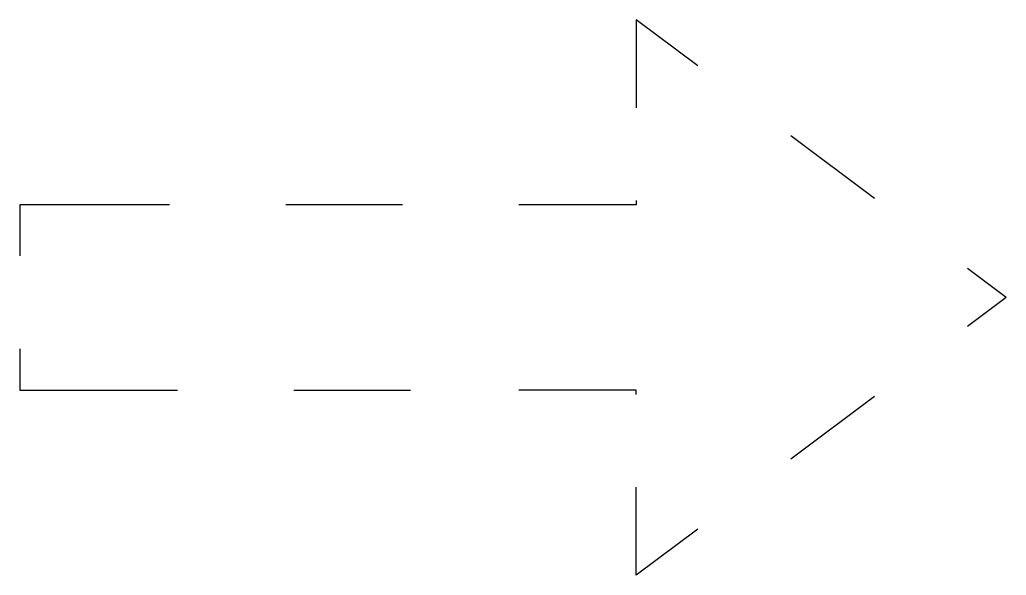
# Model space of a CAD drawing. Extents: x -8 to 0, y -2.25 to 2.25.
import ezdxf

# ---------------------------------------------------------------- set-up
doc = ezdxf.new("R2010")
doc.units = 0

msp = doc.modelspace()

# ---------------------------------------------------------------- linework, layer by layer
at = {"flags": 128}
for points in [[(-2.5017, 1.8763), (-3, 2.25), (-3, 1.5375)], [(-1.0695, 0.8021), (-1.746, 1.3095)], [(-6.7858, 0.75), (-8, 0.75), (-8, 0.3362)], [(-4.8968, 0.75), (-5.8413, 0.75)], [(-3, 0.7867), (-3, 0.75), (-3.9522, 0.75)], [(0, 0), (-0.3138, 0.2353)], [(0, 0), (-0.3138, -0.2353)], [(-8, -0.4147), (-8, -0.75), (-6.7214, -0.75)], [(-5.7769, -0.75), (-4.8324, -0.75)], [(-3, -0.7867), (-3, -0.75), (-3.9522, -0.75)], [(-1.0695, -0.8021), (-1.746, -1.3095)], [(-2.5017, -1.8763), (-3, -2.25), (-3, -1.5375)]]:
    msp.add_lwpolyline(points, dxfattribs=at)

doc.saveas('drawing.dxf')
